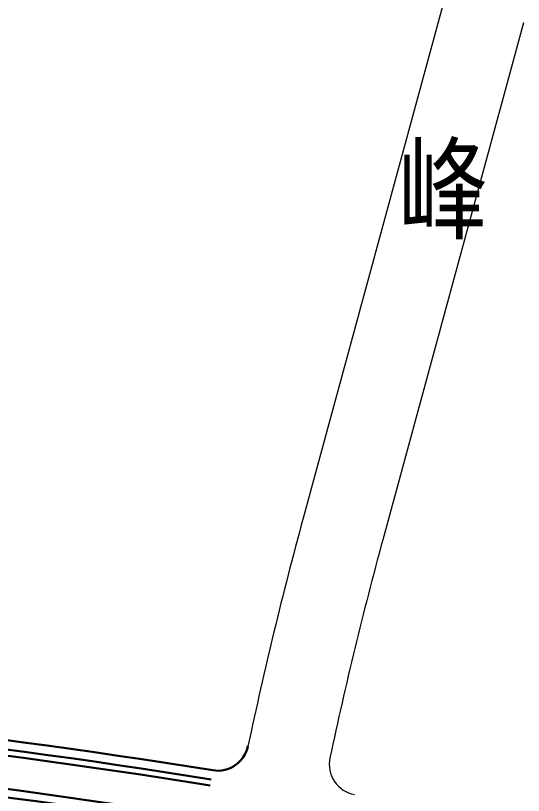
# Model space of a CAD drawing. Extents: x 0 to 531375, y 0 to 4335249.
# Drawn here: x 498388.2 to 498634.4, y 4327837.9 to 4328215.9 of the extents above; entities that cross this region are included whole.
import ezdxf

# ---------------------------------------------------------------- set-up
doc = ezdxf.new("R2010")
doc.units = 0
doc.layers.get('0').update_dxf_attribs({"lineweight": 15})
for name, color, linetype, lineweight in [('ZHUCIBX', 7, 'Continuous', 15), ('路名', 7, 'Continuous', 15), ('路网', 7, 'Continuous', 15), ('道路偏置线', 3, 'Continuous', 30)]:
    doc.layers.add(name, color=color, linetype=linetype, lineweight=lineweight)
doc.styles.get("Standard").update_dxf_attribs({"font": '', "width": 0.7})
doc.styles.get('Standard').set_extended_font_data('仿宋_GB2312')

msp = doc.modelspace()

# ---------------------------------------------------------------- linework, layer by layer
at = {"color": 7}
for points in [[(498527.62041, 4327972.33253, 0.014077549), (498500.87497, 4327861.79811)], [(498566.21832, 4327961.83472, 0.013726852), (498540.58125, 4327856.2051)], [(498540.58125, 4327856.2051, 0.423278342), (498552.56717, 4327838.31045)]]:
    msp.add_lwpolyline(points, format="xyb", dxfattribs=at)
at = {"layer": 'ZHUCIBX', "color": 7}
for points in [[(498596.9362, 4328227.18993), (498527.62041, 4327972.33253)], [(498596.9362, 4328227.18993), (498527.62041, 4327972.33253)], [(498634.37306, 4328212.42321), (498566.21832, 4327961.83472)], [(498634.37306, 4328212.42321), (498566.21832, 4327961.83472)]]:
    msp.add_lwpolyline(points, dxfattribs=at)
for points in [[(498527.62041, 4327972.33253, 0.014077549), (498500.87497, 4327861.79811)], [(498527.62041, 4327972.33253, 0.014077549), (498500.87497, 4327861.79811)], [(498566.21832, 4327961.83472, 0.013726852), (498540.58125, 4327856.2051)], [(498566.21832, 4327961.83472, 0.013726852), (498540.58125, 4327856.2051)], [(498483.81241, 4327850.10556, 0.399860674), (498500.87497, 4327861.79811)], [(498483.81241, 4327850.10556, 0.399860674), (498500.87497, 4327861.79811)], [(498540.58125, 4327856.2051, 0.423278342), (498552.56717, 4327838.31045)], [(498540.58125, 4327856.2051, 0.423278342), (498552.56717, 4327838.31045)]]:
    msp.add_lwpolyline(points, format="xyb", dxfattribs=at)
at = {"layer": '路网', "color": 7}
for points in [[(498596.9362, 4328227.18993), (498527.62041, 4327972.33253)], [(498634.37306, 4328212.42321), (498566.21832, 4327961.83472)]]:
    msp.add_lwpolyline(points, dxfattribs=at)
for points in [[(498527.62041, 4327972.33253, 0.014077549), (498500.87497, 4327861.79811)], [(498566.21832, 4327961.83472, 0.013726852), (498540.58125, 4327856.2051)], [(498483.81241, 4327850.10556, 0.399860674), (498500.87497, 4327861.79811)], [(498540.58125, 4327856.2051, 0.423278342), (498552.56717, 4327838.31045)]]:
    msp.add_lwpolyline(points, format="xyb", dxfattribs=at)
at = {"layer": '道路偏置线', "color": 1}
for points in [[(498483.81241, 4327850.10556, 0.02631945), (498115.36173, 4327889.81908, 0.02631945)], [(498479.43123, 4327822.9568, 0.053763438), (497731.01931, 4327862.34007, 0.053763438)], [(498483.81241, 4327850.10556, 0.399860674), (498500.87497, 4327861.79811)]]:
    msp.add_lwpolyline(points, format="xyb", dxfattribs=at)
at = {"layer": '道路偏置线'}
for points in [[(498480.06849, 4327826.90571, 0.026033053), (498118.07544, 4327866.13282, 0.025679461)], [(498478.79397, 4327819.00788, 0.026033208), (498117.6264, 4327858.14543, 0.025678806)]]:
    msp.add_lwpolyline(points, format="xyb", dxfattribs=at)
at = {"layer": '道路偏置线', "color": 3}
for radius, end in [(3518.00396, 86.79772885), (3515.00396, 86.797742), (3475.00396, 86.7979194), (3472.00396, 86.79793287)]:
    msp.add_arc((497922.62239, 4324372.59209), radius, 80.83282347, end, dxfattribs=at)

# ---------------------------------------------------------------- texts
at = {"layer": '路名', "color": 7, "width": 0.8}
msp.add_text('峰', height=40, dxfattribs=at).set_placement((498573.64771, 4328111.80068))

doc.saveas('drawing.dxf')
